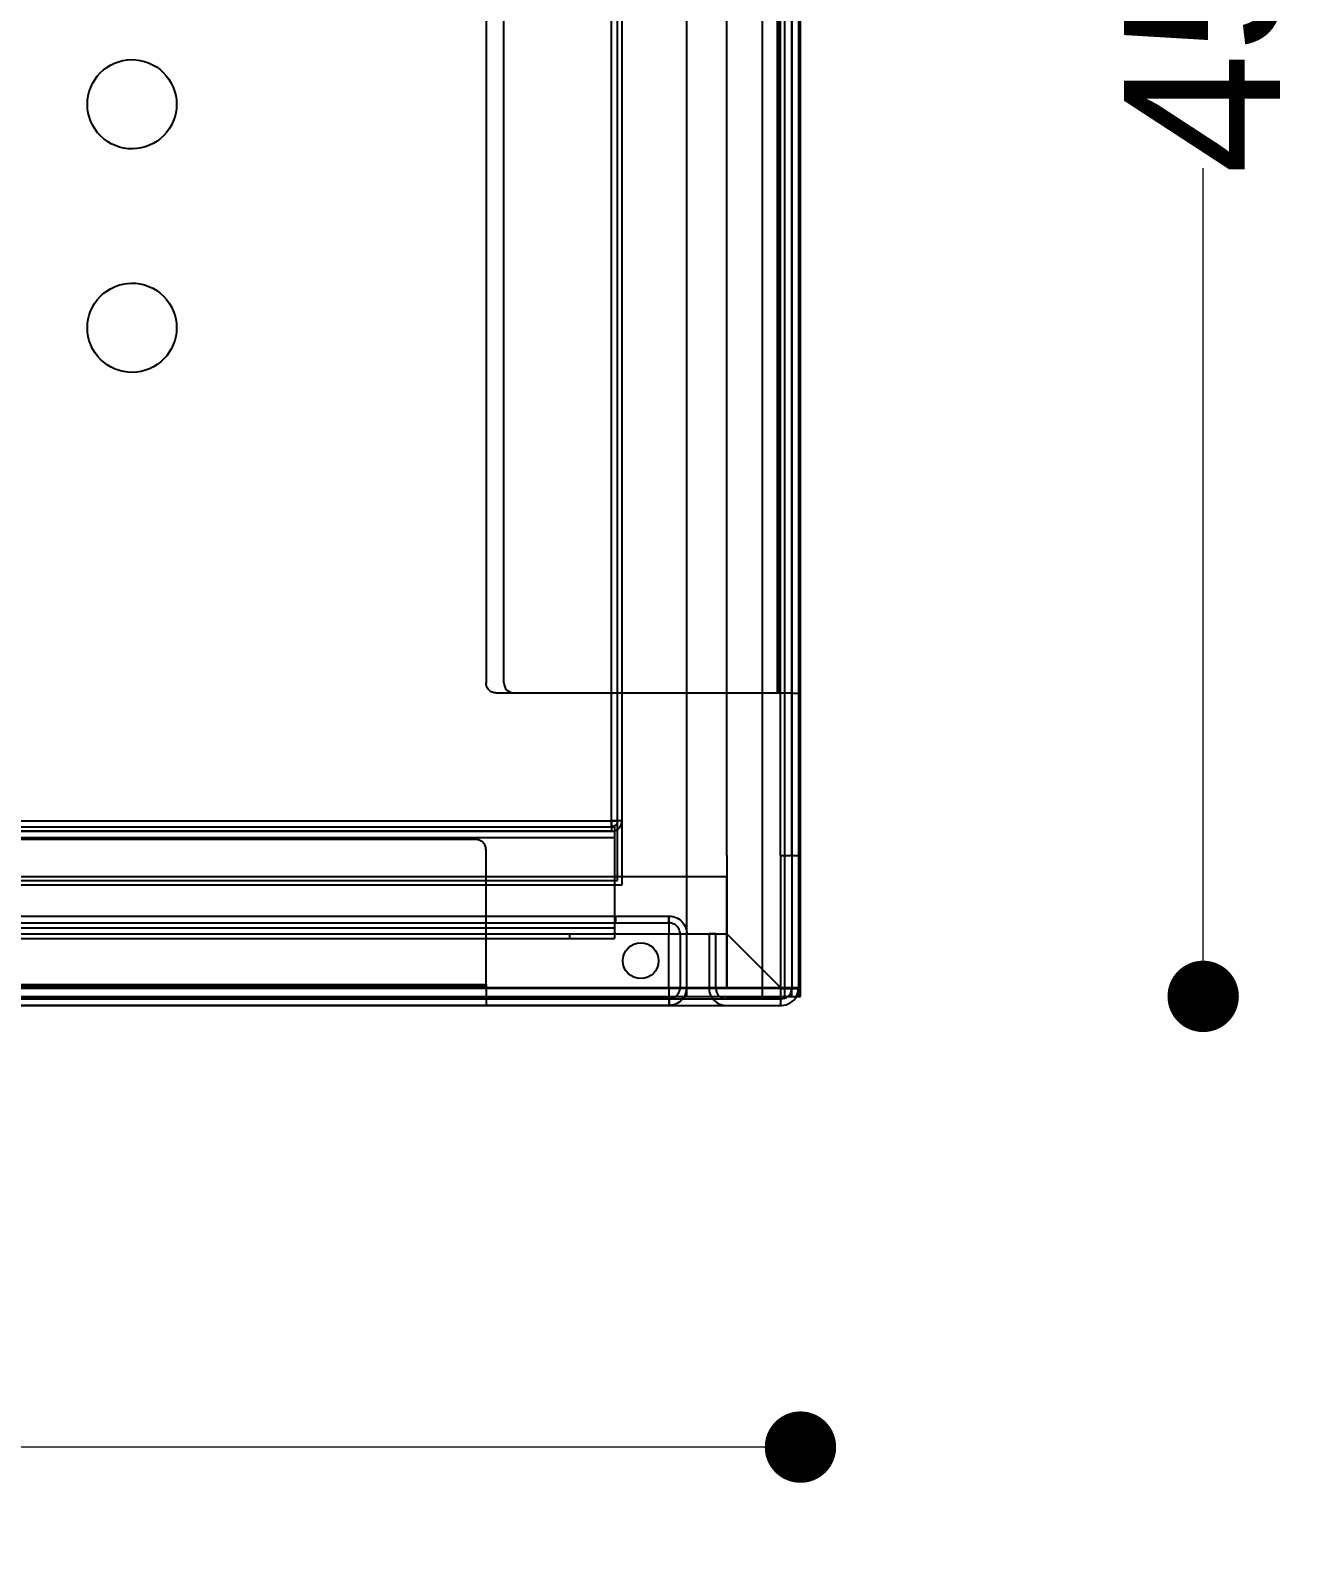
# Model space of a CAD drawing. Header units: millimetres. Extents: x 10366 to 13995, y 24552 to 29685.
# Drawn here: x 11694.1 to 11980, y 26622.5 to 26963 of the extents above; entities that cross this region are included whole.
import ezdxf

# ---------------------------------------------------------------- set-up
doc = ezdxf.new("R2010")
doc.units = ezdxf.units.MM
doc.header["$LTSCALE"] = 3
doc.layers.add('Default', color=7, linetype='Continuous')
doc.layers.add('Hidden_lines', color=7, linetype='Continuous')
doc.styles.get("Standard").update_dxf_attribs({"font": 'arial.ttf'})
doc.dimstyles.new('MATEUSZ', dxfattribs={"dimtxt": 35, "dimasz": 16, "dimexe": 0.18, "dimexo": 0.0625, "dimgap": 0.09, "dimtad": 0, "dimdec": 0, "dimdsep": 46, "dimtxsty": 'Standard', "dimblk": 'DOT', "dimcen": 0.09, "dimse1": 1, "dimse2": 1, "dimadec": 0, "dimazin": 0, "dimtfac": 1, "dimtdec": 0, "dimtofl": 0, "dimtmove": 0, "dimatfit": 3, "dimfxl": 1, "dimtolj": 1, "dimtzin": 0, "dimlwd": 9, "dimlwe": 9, "dimarcsym": 0})

# ---------------------------------------------------------------- blocks, each defined once
blk = doc.blocks.new('_Dot')
at = {"color": 0, "linetype": 'ByBlock', "lineweight": -2}
blk.add_line((-0.5, 0), (-1, 0), dxfattribs=at)
at = {"color": 0, "linetype": 'ByBlock', "const_width": 0.5}
blk.add_lwpolyline([(-0.25, 0, 1), (0.25, 0, 1)], format="xyb", close=True, dxfattribs=at)
blk = doc.blocks.new('*D13')
at = {"color": 0, "lineweight": 9, "transparency": 16777216}
for p, q in [((11432.28, 26645.5), (11602.11, 26645.5)), ((11850.75, 26645.5), (11680.91, 26645.5))]:
    blk.add_line(p, q, dxfattribs=at)
at = {"layer": 'Defpoints', "color": 0, "transparency": 16777216}
for p in [(11416.28, 26748.5), (11866.75, 26748.52), (11866.75, 26645.5)]:
    blk.add_point(p, dxfattribs=at)
at = {"color": 0, "lineweight": 9, "transparency": 16777216, "xscale": 16, "yscale": 16, "zscale": 16, "rotation": 180}
blk.add_blockref('_Dot', (11416.28, 26645.5), dxfattribs=at)
at = {"color": 0, "lineweight": 9, "transparency": 16777216, "xscale": 16, "yscale": 16, "zscale": 16}
blk.add_blockref('_Dot', (11866.75, 26645.5), dxfattribs=at)
at = {"color": 0, "transparency": 16777216, "insert": (11641.51, 26645.5), "char_height": 35, "attachment_point": 5}
blk.add_mtext('\\A1;450', dxfattribs=at)
blk = doc.blocks.new('*D14')
at = {"color": 0, "lineweight": 9, "transparency": 16777216}
for p, q in [((11957.02, 27180.52), (11957.02, 27010.92)), ((11957.02, 26762.52), (11957.02, 26932.12))]:
    blk.add_line(p, q, dxfattribs=at)
at = {"layer": 'Defpoints', "color": 0, "transparency": 16777216}
for p in [(11866.75, 27196.52), (11957.02, 27196.52), (11866.75, 26746.52)]:
    blk.add_point(p, dxfattribs=at)
at = {"color": 0, "lineweight": 9, "transparency": 16777216, "xscale": 16, "yscale": 16, "zscale": 16}
for p, rotation in [((11957.02, 27196.52), 90), ((11957.02, 26746.52), 270)]:
    blk.add_blockref('_Dot', p, dxfattribs=dict(at, rotation=rotation))
at = {"color": 0, "transparency": 16777216, "insert": (11957.02, 26971.52), "char_height": 35, "attachment_point": 5, "rotation": 90}
blk.add_mtext('\\A1;450', dxfattribs=at)

msp = doc.modelspace()

# ---------------------------------------------------------------- linework, layer by layer
at = {"layer": 'Default'}
for p, q in [((11416.75, 26746.52), (11866.75, 26746.52)), ((11837.29, 26744.51), (11445.27, 26744.51)), ((11445.27, 26744.51), (11837.28, 26744.51)), ((11467.72, 26744.51), (11862.28, 26744.51)), ((11837.28, 26746.01), (11837.28, 26744.51)), ((11837.29, 26744.51), (11837.29, 26746.01)), ((11837.29, 26746.01), (11837.29, 26744.51)), ((11862.5, 26746.01), (11850.06, 26746.01)), ((11850.06, 26744.51), (11862.5, 26744.51))]:
    msp.add_line(p, q, dxfattribs=at)
for points in [[(11866.75, 26746.52, 0), (11866.75, 27196.52, 0)], [(11863.28, 26775.04, 0), (11863.28, 26786.21, 0)], [(11866.28, 26786.21, 0), (11866.28, 26774.9, 0)], [(11863.28, 26748.52, 0), (11863.28, 26765.67, 0)], [(11866.28, 26765.52, 0), (11866.28, 26748.52, 0)], [(11837.28, 26746.52, 0), (11837.28, 26744.51, 0)], [(11837.29, 26744.51, 0), (11837.8, 26744.54, 0), (11838.32, 26744.64, 0), (11838.82, 26744.81, 0), (11839.29, 26745.04, 0), (11839.72, 26745.33, 0), (11840.11, 26745.68, 0), (11840.46, 26746.08, 0), (11840.75, 26746.52, 0)], [(11837.29, 26746.01, 0), (11837.69, 26746.04, 0), (11838.09, 26746.14, 0), (11838.46, 26746.3, 0), (11838.8, 26746.52, 0)], [(11840.75, 26746.52, 0), (11840.46, 26746.08, 0), (11840.11, 26745.68, 0), (11839.71, 26745.33, 0), (11839.28, 26745.04, 0), (11838.81, 26744.81, 0), (11838.31, 26744.64, 0), (11837.8, 26744.54, 0), (11837.29, 26744.51, 0)], [(11862.28, 26746.52, 0), (11862.28, 26746.01, 0)]]:
    msp.add_polyline3d(points, dxfattribs=at)
for points in [[(11726.91, 26946.47, 0), (11726.86, 26945.49, 0), (11726.71, 26944.53, 0), (11726.48, 26943.58, 0), (11726.15, 26942.66, 0), (11725.74, 26941.78, 0), (11725.24, 26940.94, 0), (11724.66, 26940.16, 0), (11724.01, 26939.44, 0), (11723.3, 26938.78, 0), (11722.52, 26938.2, 0), (11721.69, 26937.69, 0), (11720.81, 26937.27, 0), (11719.89, 26936.93, 0), (11718.95, 26936.68, 0), (11717.98, 26936.53, 0), (11717, 26936.47, 0), (11716.02, 26936.51, 0), (11715.04, 26936.65, 0), (11714.09, 26936.88, 0), (11713.16, 26937.2, 0), (11712.26, 26937.62, 0), (11711.41, 26938.12, 0), (11710.61, 26938.7, 0), (11709.88, 26939.36, 0), (11709.21, 26940.09, 0), (11708.62, 26940.88, 0), (11708.11, 26941.72, 0), (11707.68, 26942.61, 0), (11707.35, 26943.53, 0), (11707.11, 26944.49, 0), (11706.96, 26945.46, 0), (11706.91, 26946.44, 0), (11706.95, 26947.42, 0), (11707.09, 26948.39, 0), (11707.32, 26949.34, 0), (11707.65, 26950.26, 0), (11708.06, 26951.14, 0), (11708.56, 26951.98, 0), (11709.13, 26952.76, 0), (11709.78, 26953.49, 0), (11710.5, 26954.15, 0), (11711.27, 26954.73, 0), (11712.1, 26955.24, 0), (11712.98, 26955.67, 0), (11713.89, 26956.01, 0), (11714.84, 26956.26, 0), (11715.81, 26956.41, 0), (11716.79, 26956.47, 0), (11717.77, 26956.44, 0), (11718.75, 26956.3, 0), (11719.71, 26956.07, 0), (11720.64, 26955.75, 0), (11721.54, 26955.34, 0), (11722.39, 26954.83, 0), (11723.19, 26954.25, 0), (11723.93, 26953.59, 0), (11724.6, 26952.86, 0), (11725.2, 26952.06, 0), (11725.71, 26951.22, 0), (11726.14, 26950.32, 0), (11726.47, 26949.39, 0), (11726.71, 26948.43, 0), (11726.86, 26947.46, 0)], [(11726.91, 26896.38, 0), (11726.86, 26895.41, 0), (11726.72, 26894.45, 0), (11726.49, 26893.51, 0), (11726.17, 26892.6, 0), (11725.76, 26891.73, 0), (11725.27, 26890.89, 0), (11724.7, 26890.11, 0), (11724.06, 26889.39, 0), (11723.34, 26888.72, 0), (11722.57, 26888.14, 0), (11721.74, 26887.62, 0), (11720.86, 26887.19, 0), (11719.94, 26886.85, 0), (11718.98, 26886.6, 0), (11718.01, 26886.44, 0), (11717.02, 26886.38, 0), (11716.03, 26886.42, 0), (11715.04, 26886.55, 0), (11714.08, 26886.79, 0), (11713.14, 26887.11, 0), (11712.24, 26887.53, 0), (11711.38, 26888.04, 0), (11710.58, 26888.63, 0), (11709.85, 26889.29, 0), (11709.19, 26890.02, 0), (11708.6, 26890.81, 0), (11708.09, 26891.65, 0), (11707.67, 26892.54, 0), (11707.34, 26893.46, 0), (11707.1, 26894.4, 0), (11706.96, 26895.36, 0), (11706.91, 26896.34, 0), (11706.95, 26897.3, 0), (11707.09, 26898.27, 0), (11707.32, 26899.21, 0), (11707.63, 26900.12, 0), (11708.04, 26901, 0), (11708.53, 26901.84, 0), (11709.1, 26902.63, 0), (11709.75, 26903.36, 0), (11710.46, 26904.02, 0), (11711.24, 26904.61, 0), (11712.07, 26905.13, 0), (11712.95, 26905.56, 0), (11713.87, 26905.91, 0), (11714.83, 26906.16, 0), (11715.8, 26906.32, 0), (11716.79, 26906.38, 0), (11717.78, 26906.34, 0), (11718.77, 26906.2, 0), (11719.74, 26905.97, 0), (11720.68, 26905.64, 0), (11721.58, 26905.22, 0), (11722.44, 26904.71, 0), (11723.24, 26904.12, 0), (11723.97, 26903.45, 0), (11724.64, 26902.72, 0), (11725.23, 26901.92, 0), (11725.73, 26901.07, 0), (11726.15, 26900.19, 0), (11726.48, 26899.26, 0), (11726.72, 26898.31, 0), (11726.86, 26897.35, 0)]]:
    msp.add_polyline3d(points, close=True, dxfattribs=at)
for centre, radius, start, end in [((11850.06, 26748.29), 3.78, 207.8007, 270), ((11850.06, 26748.29), 2.28, 230.6457, 270), ((11862.5, 26748.29), 2.28, 270, 309.3543), ((11862.5, 26748.29), 3.78, 270, 332.1993)]:
    msp.add_arc(centre, radius, start, end, dxfattribs=at)
at = {"layer": 'Hidden_lines'}
for p, q in [((11841.28, 26746.51), (11841.28, 27192.51)), ((11858.26, 26746.51), (11858.26, 27192.51)), ((11862.29, 26778.12), (11862.29, 27190.51)), ((11864.78, 27190.73), (11864.78, 26748.29)), ((11864.78, 26778.12), (11864.78, 27190.51)), ((11850.27, 26778.12), (11850.27, 27178.5)), ((11825.75, 26772.52), (11825.75, 27170.52)), ((11826.75, 26771.52), (11826.75, 27171.52)), ((11824.39, 26785.88), (11824.39, 27157.16)), ((11825.75, 26785.88), (11825.75, 27157.16)), ((11826.75, 26785.88), (11826.75, 27157.16)), ((11861.61, 26814.51), (11861.61, 27124.51)), ((11861.96, 26814.51), (11861.96, 27124.51)), ((11796.28, 27122.23), (11796.28, 26816.79)), ((11800.27, 26816.79), (11800.27, 27122.23)), ((11861.61, 26814.51), (11798.56, 26814.51)), ((11862.28, 26814.51), (11802.55, 26814.51)), ((11864.78, 26814.51), (11866.28, 26814.51)), ((11864.78, 26814.51), (11866.28, 26814.51)), ((11458.43, 26784.52), (11825.07, 26784.52)), ((11459.11, 26785.88), (11824.39, 26785.88)), ((11459.11, 26784.52), (11824.39, 26784.52)), ((11825.07, 26784.52), (11825.07, 26783.52)), ((11458.43, 26783.52), (11825.07, 26783.52)), ((11458.43, 26782.16), (11825.07, 26782.16)), ((11824.39, 26783.52), (11459.11, 26783.52)), ((11794, 26781.66), (11488.56, 26781.66)), ((11825.07, 26782.16), (11825.07, 26761.88)), ((11796.28, 26749.17), (11796.28, 26779.38)), ((11850.27, 26778.12), (11850.27, 26748.29)), ((11862.29, 26778.12), (11862.29, 26748.29)), ((11864.78, 26778.12), (11864.78, 26748.29)), ((11850.27, 26773.29), (11432.29, 26773.29)), ((11456.75, 26771.52), (11826.75, 26771.52)), ((11457.75, 26772.52), (11825.75, 26772.52)), ((11850.27, 26748.29), (11850.27, 26773.29)), ((11445.27, 26764.51), (11837.28, 26764.51)), ((11825.26, 26764.51), (11837.28, 26764.51)), ((11825.26, 26764.51), (11825.26, 26763.01)), ((11825.27, 26764.51), (11825.27, 26763.01)), ((11825.27, 26764.51), (11837.28, 26764.51)), ((11837.28, 26764.51), (11837.28, 26763.01)), ((11837.28, 26763.01), (11837.28, 26764.51)), ((11432.29, 26760.52), (11850.27, 26760.52)), ((11445.27, 26763.01), (11837.28, 26763.01)), ((11445.27, 26760.52), (11837.28, 26760.52)), ((11458.43, 26761.88), (11825.07, 26761.88)), ((11815.07, 26759.52), (11815.07, 26760.52)), ((11825.26, 26763.01), (11837.28, 26763.01)), ((11825.27, 26763.01), (11837.28, 26763.01)), ((11837.28, 26748.5), (11837.28, 26760.52)), ((11839.78, 26760.51), (11839.78, 26748.5)), ((11847.78, 26760.51), (11846.28, 26760.51)), ((11846.28, 26760.51), (11846.28, 26748.29)), ((11847.78, 26748.29), (11847.78, 26760.51)), ((11850.27, 26760.52), (11862.28, 26748.5)), ((11850.27, 26760.52), (11862.28, 26748.5)), ((11458.43, 26759.52), (11825.07, 26759.52)), ((11416.75, 26748.52), (11866.75, 26748.52)), ((11850.27, 26748.29), (11432.29, 26748.29)), ((11486.28, 26749.17), (11796.28, 26749.17)), ((11486.28, 26748.82), (11796.28, 26748.82)), ((11862.29, 26748.29), (11850.27, 26748.29)), ((11864.75, 26748.52), (11864.75, 26746.52)), ((11420.27, 26746.01), (11862.28, 26746.01)), ((11837.29, 26746.01), (11445.27, 26746.01)), ((11445.27, 26746.01), (11837.28, 26746.01)), ((11796.28, 26746.01), (11796.28, 26744.51))]:
    msp.add_line(p, q, dxfattribs=at)
for points in [[(11863.28, 26786.21, 0), (11863.28, 27192.51, 0)], [(11866.28, 27192.51, 0), (11866.28, 26786.21, 0)], [(11798.56, 26814.51, 0), (11798.32, 26814.52, 0), (11798.08, 26814.56, 0), (11797.85, 26814.62, 0), (11797.64, 26814.7, 0), (11797.43, 26814.81, 0), (11797.23, 26814.93, 0), (11797.05, 26815.07, 0), (11796.89, 26815.23, 0), (11796.74, 26815.41, 0), (11796.61, 26815.6, 0), (11796.5, 26815.8, 0), (11796.41, 26816.01, 0), (11796.35, 26816.2, 0), (11796.3, 26816.39, 0), (11796.28, 26816.57, 0), (11796.28, 26816.79, 0)], [(11864.78, 26814.51, 0), (11864.78, 26814.51, 0), (11864.78, 26814.51, 0), (11864.78, 26814.51, 0), (11864.78, 26814.51, 0), (11864.77, 26814.51, 0), (11864.77, 26814.51, 0), (11864.74, 26814.51, 0), (11864.6, 26814.51, 0), (11864.07, 26814.51, 0), (11862.28, 26814.51, 0)], [(11825.75, 26785.88, 0), (11825.74, 26785.74, 0), (11825.72, 26785.61, 0), (11825.69, 26785.48, 0), (11825.64, 26785.35, 0), (11825.58, 26785.23, 0), (11825.51, 26785.11, 0), (11825.43, 26785.01, 0), (11825.34, 26784.91, 0), (11825.24, 26784.82, 0), (11825.13, 26784.74, 0), (11825.02, 26784.68, 0), (11824.9, 26784.62, 0), (11824.78, 26784.58, 0), (11824.65, 26784.55, 0), (11824.52, 26784.53, 0), (11824.39, 26784.52, 0)], [(11824.39, 26784.52, 0), (11824.39, 26784.52, 0), (11824.39, 26784.52, 0), (11824.39, 26784.52, 0), (11824.39, 26784.52, 0), (11824.39, 26784.52, 0), (11824.39, 26784.52, 0), (11824.39, 26784.52, 0), (11824.39, 26784.52, 0), (11824.39, 26784.52, 0), (11824.39, 26784.52, 0), (11824.39, 26784.52, 0), (11824.39, 26784.52, 0), (11824.39, 26784.52, 0), (11824.39, 26784.53, 0), (11824.39, 26784.56, 0), (11824.39, 26784.69, 0), (11824.39, 26785.88, 0)], [(11824.39, 26785.88, 0), (11825.75, 26785.88, 0)], [(11824.39, 26783.52, 0), (11824.63, 26783.53, 0), (11824.86, 26783.57, 0), (11825.09, 26783.63, 0), (11825.31, 26783.71, 0), (11825.52, 26783.81, 0), (11825.72, 26783.93, 0), (11825.91, 26784.07, 0), (11826.08, 26784.23, 0), (11826.23, 26784.41, 0), (11826.37, 26784.59, 0), (11826.48, 26784.79, 0), (11826.58, 26785, 0), (11826.65, 26785.21, 0), (11826.71, 26785.43, 0), (11826.74, 26785.66, 0), (11826.75, 26785.88, 0)], [(11826.75, 26785.88, 0), (11826.75, 26785.88, 0), (11826.75, 26785.88, 0), (11826.75, 26785.88, 0), (11826.75, 26785.88, 0), (11826.75, 26785.88, 0), (11826.75, 26785.88, 0), (11826.75, 26785.88, 0), (11826.75, 26785.88, 0), (11826.75, 26785.88, 0), (11826.75, 26785.88, 0), (11826.75, 26785.88, 0), (11826.75, 26785.88, 0), (11826.75, 26785.88, 0), (11826.73, 26785.88, 0), (11826.68, 26785.88, 0), (11826.46, 26785.88, 0), (11824.39, 26785.88, 0)], [(11824.39, 26785.88, 0), (11824.39, 26783.52, 0)], [(11825.07, 26784.52, 0), (11825.07, 26784.52, 0), (11825.07, 26784.52, 0), (11825.07, 26784.52, 0), (11825.07, 26784.52, 0), (11825.07, 26784.52, 0), (11825.07, 26784.52, 0), (11825.07, 26784.52, 0), (11825.07, 26784.52, 0), (11825.07, 26784.52, 0), (11825.07, 26784.52, 0), (11825.07, 26784.52, 0), (11825.07, 26784.5, 0), (11825.07, 26784.44, 0), (11825.07, 26783.84, 0), (11825.07, 26782.16, 0)], [(11796.28, 26779.38, 0), (11796.26, 26779.62, 0), (11796.22, 26779.86, 0), (11796.16, 26780.08, 0), (11796.08, 26780.3, 0), (11795.98, 26780.51, 0), (11795.85, 26780.71, 0), (11795.71, 26780.89, 0), (11795.55, 26781.05, 0), (11795.37, 26781.2, 0), (11795.18, 26781.33, 0), (11794.99, 26781.44, 0), (11794.77, 26781.53, 0), (11794.58, 26781.59, 0), (11794.39, 26781.63, 0), (11794.21, 26781.66, 0), (11794, 26781.66, 0)], [(11862.29, 26778.12, 0), (11866.28, 26778.12, 0)], [(11863.28, 26765.67, 0), (11863.28, 26775.04, 0)], [(11866.28, 26774.9, 0), (11866.28, 26765.52, 0)], [(11837.28, 26764.51, 0), (11837.28, 26764.51, 0), (11837.28, 26764.51, 0), (11837.28, 26764.51, 0), (11837.28, 26764.5, 0), (11837.28, 26764.5, 0), (11837.28, 26764.49, 0), (11837.28, 26764.44, 0), (11837.28, 26764.23, 0), (11837.28, 26763.38, 0), (11837.28, 26760.52, 0)], [(11837.29, 26764.51, 0), (11837.69, 26764.48, 0), (11838.08, 26764.42, 0), (11838.47, 26764.33, 0), (11838.84, 26764.19, 0), (11839.2, 26764.02, 0), (11839.53, 26763.81, 0), (11839.85, 26763.57, 0), (11840.13, 26763.31, 0), (11840.39, 26763.02, 0), (11840.62, 26762.7, 0), (11840.82, 26762.37, 0), (11840.98, 26762.02, 0), (11841.11, 26761.65, 0), (11841.2, 26761.28, 0), (11841.26, 26760.9, 0), (11841.28, 26760.52, 0)], [(11825.07, 26761.88, 0), (11825.07, 26759.52, 0)], [(11839.78, 26760.51, 0), (11839.76, 26760.77, 0), (11839.72, 26761.01, 0), (11839.66, 26761.25, 0), (11839.58, 26761.49, 0), (11839.47, 26761.71, 0), (11839.34, 26761.92, 0), (11839.19, 26762.11, 0), (11839.03, 26762.29, 0), (11838.84, 26762.46, 0), (11838.65, 26762.6, 0), (11838.44, 26762.72, 0), (11838.22, 26762.82, 0), (11837.99, 26762.9, 0), (11837.76, 26762.96, 0), (11837.52, 26762.99, 0), (11837.28, 26763.01, 0)], [(11796.28, 26749.17, 0), (11796.28, 26744.51, 0)], [(11837.28, 26748.5, 0), (11837.28, 26746.52, 0)], [(11838.8, 26746.52, 0), (11839.02, 26746.71, 0), (11839.22, 26746.92, 0), (11839.38, 26747.15, 0), (11839.52, 26747.4, 0), (11839.63, 26747.66, 0), (11839.71, 26747.94, 0), (11839.76, 26748.21, 0), (11839.78, 26748.5, 0)], [(11840.75, 26746.52, 0), (11840.98, 26746.98, 0), (11841.14, 26747.47, 0), (11841.24, 26747.98, 0), (11841.28, 26748.5, 0)], [(11841.28, 26748.5, 0), (11841.24, 26747.98, 0), (11841.14, 26747.47, 0), (11840.98, 26746.98, 0), (11840.75, 26746.52, 0)], [(11862.28, 26748.5, 0), (11862.28, 26746.52, 0)], [(11862.29, 26748.29, 0), (11866.28, 26748.29, 0)], [(11863.28, 26746.51, 0), (11863.28, 26748.52, 0)], [(11866.28, 26748.52, 0), (11866.28, 26746.51, 0)], [(11862.28, 26746.01, 0), (11862.28, 26744.51, 0)]]:
    msp.add_polyline3d(points, dxfattribs=at)
msp.add_circle((11830.95, 26754.51), 4, dxfattribs=at)
msp.add_circle((11830.95, 26754.51), 4, dxfattribs=at)
for centre, radius, start, end in [((11802.55, 26816.79), 2.28, 180, 270), ((11824.39, 26785.88), 2.36, 270, 0), ((11850.06, 26748.29), 3.78, 180, 207.8007), ((11850.06, 26748.29), 2.28, 180, 230.6457), ((11862.5, 26748.29), 2.28, 309.3543, 0), ((11862.5, 26748.29), 3.78, 332.1993, 0)]:
    msp.add_arc(centre, radius, start, end, dxfattribs=at)

# ---------------------------------------------------------------- dimensions: what is measured, and where the dimension line sits
dim = msp.add_linear_dim(base=(11957.02, 27196.52), p1=(11866.75, 26746.52), p2=(11866.75, 27196.52), angle=90, dimstyle='MATEUSZ')
dim.commit()
dim.dimension.update_dxf_attribs({"geometry": '*D14', "text_midpoint": (11957.02, 26971.52)})
dim = msp.add_linear_dim(base=(11866.75, 26645.5), p1=(11416.28, 26748.5), p2=(11866.75, 26748.52), dimstyle='MATEUSZ')
dim.commit()
dim.dimension.update_dxf_attribs({"geometry": '*D13', "text_midpoint": (11641.51, 26645.5)})

doc.saveas('drawing.dxf')
